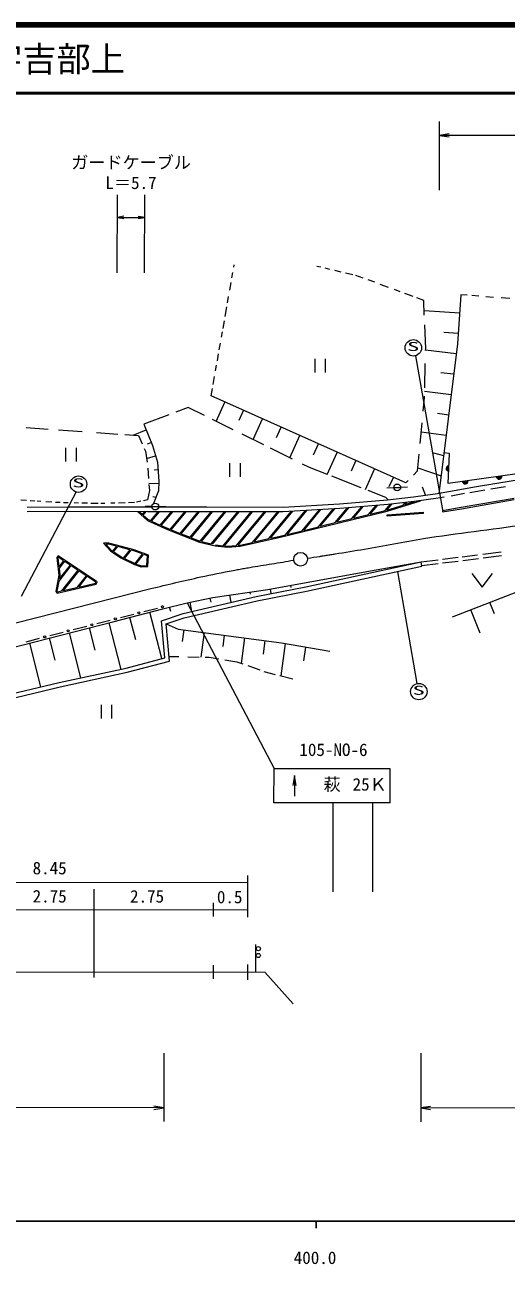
# Model space of a CAD drawing. Units: millimetres, scale not verified. Extents: x 40000 to 680000, y 20000 to 380000.
# Drawn here: x 425374 to 495821, y 198715 to 380000 of the extents above; entities that cross this region are included whole.
import ezdxf
from ezdxf.enums import TextEntityAlignment as Align

# ---------------------------------------------------------------- set-up
doc = ezdxf.new("R2010")
doc.units = ezdxf.units.MM
doc.header["$LTSCALE"] = 1000
for name, color, linetype, lineweight in [('M-BGD', 7, 'Continuous', 13), ('M-TTL', 2, 'Continuous', 140), ('M-TTL-BAND', 7, 'Continuous', 25), ('M-TTL-FRAM', 7, 'Continuous', 13), ('M-TTL-LINE', 7, 'Continuous', 50), ('M-TTL-TXT', 7, 'Continuous', 13)]:
    doc.layers.add(name, color=color, linetype=linetype, lineweight=lineweight)
doc.styles.add('ＭＳ ゴシック', font='')
doc.styles.get('ＭＳ ゴシック').set_extended_font_data('MS Gothic')

# ---------------------------------------------------------------- blocks, each defined once
blk = doc.blocks.new('open_arrow')
at = {"color": 0, "linetype": 'Continuous', "lineweight": -2}
blk.add_lwpolyline([(7.5, 1.25), (0, 0), (7.5, -1.25)], dxfattribs=at)

msp = doc.modelspace()

# ---------------------------------------------------------------- linework, layer by layer
at = {"layer": 'M-BGD'}
for p, q in [((455952, 344530), (456012, 344873)), ((468692, 344526), (468097, 344662)), ((455681, 342986), (455822, 343787)), ((470019, 344220), (469325, 344380)), ((471677, 343839), (470750, 344052)), ((473374, 343449), (472314, 343692)), ((474889, 342954), (473831, 343344)), ((476572, 342334), (475625, 342682)), ((455363, 341172), (455562, 342309)), ((478579, 341594), (477383, 342035)), ((480325, 340951), (479452, 341273)), ((455041, 339341), (455206, 340278)), ((482190, 340264), (480982, 340709)), ((483744, 339692), (482728, 340066)), ((483834, 337525), (483744, 339692)), ((489196, 340503), (488697, 333356)), ((490086, 340434), (489196, 340503)), ((491823, 340298), (490771, 340380)), ((493965, 340130), (492832, 340219)), ((496333, 339945), (495101, 340041)), ((454689, 337336), (454936, 338740)), ((483805, 338231), (489012, 337868)), ((454381, 335581), (454581, 336718)), ((484037, 332643), (483892, 336127)), ((454155, 334294), (454293, 335080)), ((486672, 335024), (488803, 334875)), ((453554, 330870), (453731, 331880)), ((453835, 332472), (454007, 333452)), ((484030, 332369), (484037, 332643)), ((484032, 332459), (488516, 331900)), ((488697, 333356), (485966, 311416)), ((453295, 329398), (453441, 330225)), ((467850, 329127), (467852, 331127)), ((469352, 331126), (469350, 329126)), ((482563, 331598), (486483, 309076)), ((483890, 326903), (483981, 330463)), ((452940, 327375), (453152, 328579)), ((486259, 329158), (488145, 328923)), ((452648, 325710), (452844, 326824)), ((483878, 326431), (487774, 325946)), ((481111, 312980), (452648, 325710)), ((453394, 321986), (454658, 324811)), ((483672, 323493), (483852, 325415)), ((483852, 325415), (483858, 325662)), ((446464, 322958), (442778, 321576)), ((449286, 324016), (447500, 323346)), ((451653, 322846), (449286, 324016)), ((456764, 322173), (457396, 323586)), ((485756, 323174), (487404, 322969)), ((425572, 321102), (428800, 320871)), ((442778, 321576), (444072, 318446)), ((455884, 320756), (452850, 322255)), ((458778, 319327), (460135, 322361)), ((462200, 319631), (462874, 321136)), ((483228, 318739), (483513, 321791)), ((430300, 320764), (433767, 320515)), ((435864, 320365), (438994, 320141)), ((440023, 320067), (442000, 319926)), ((441228, 319981), (443115, 320761)), ((442000, 319926), (442544, 318697)), ((460354, 318548), (457181, 320116)), ((464161, 316667), (465612, 319912)), ((483387, 320446), (487033, 319992)), ((431397, 316106), (431399, 318106)), ((432899, 318105), (432897, 316105)), ((442848, 318013), (443023, 317617)), ((443023, 317617), (443291, 316036)), ((443331, 318687), (443879, 318913)), ((444072, 318446), (444771, 316039)), ((464547, 316476), (461310, 318076)), ((467637, 317090), (468351, 318687)), ((469641, 314223), (471089, 317462)), ((485163, 317371), (486663, 317015)), ((487515, 317302), (486707, 317374)), ((487349, 312913), (487515, 317302)), ((443199, 316580), (444504, 316959)), ((444771, 316039), (444982, 313205)), ((455389, 313878), (455391, 315878)), ((456891, 315876), (456889, 313876)), ((467014, 315258), (466010, 315754)), ((473166, 314758), (473828, 316237)), ((482854, 314741), (483085, 317209)), ((443370, 315136), (443479, 313640)), ((444310, 314909), (444852, 314949)), ((469517, 314272), (467014, 315258)), ((474598, 312272), (470295, 313966)), ((475230, 312023), (476567, 315012)), ((478711, 312459), (479305, 313788)), ((482854, 314741), (482242, 314122)), ((482898, 315217), (486292, 314038)), ((502190, 314971), (487349, 312913)), ((499517, 313721), (491485, 312397)), ((443605, 311903), (443347, 310511)), ((443530, 312932), (444975, 312899)), ((443544, 312744), (443605, 311903)), ((444950, 311834), (444209, 309963)), ((444982, 313205), (444950, 311834)), ((478183, 310860), (475597, 311879)), ((479365, 312282), (478375, 312203)), ((479369, 312324), (480369, 312324)), ((480365, 312351), (481365, 312410)), ((481472, 313344), (481111, 312980)), ((483520, 312417), (483996, 311149)), ((491485, 312397), (485773, 311382)), ((492678, 311935), (491595, 311756)), ((495723, 312437), (493574, 312083)), ((425611, 310399), (424783, 310447)), ((426841, 310327), (426148, 310367)), ((427730, 310275), (427195, 310306)), ((429336, 310182), (428467, 310232)), ((430417, 310119), (429858, 310151)), ((430574, 310114), (430417, 310119)), ((431711, 310084), (431045, 310102)), ((433235, 310044), (432607, 310060)), ((434554, 310008), (433726, 310030)), ((438557, 310033), (437952, 310017)), ((440054, 310073), (439095, 310048)), ((441406, 310110), (440569, 310087)), ((441416, 310112), (441406, 310110)), ((442373, 310310), (441703, 310171)), ((443347, 310511), (442763, 310390)), ((444090, 310982), (444576, 310889)), ((478439, 310483), (471436, 309901)), ((478548, 310495), (478183, 310860)), ((478398, 308867), (483254, 310390)), ((482254, 310920), (478439, 310483)), ((482333, 310275), (478503, 309836)), ((480735, 309757), (481036, 310121)), ((480998, 309840), (482391, 310277)), ((480998, 309840), (481251, 310146)), ((485773, 311382), (482254, 310920)), ((485873, 310739), (482333, 310275)), ((486722, 310890), (485873, 310739)), ((489702, 311420), (487770, 311077)), ((489252, 309422), (496960, 310739)), ((489284, 309225), (496992, 310542)), ((491595, 311756), (490518, 311565)), ((431709, 309444), (425717, 309400)), ((431711, 308794), (425721, 308750)), ((443348, 309434), (431709, 309444)), ((443348, 308784), (431711, 308794)), ((436094, 309967), (435024, 309996)), ((437099, 309994), (436520, 309979)), ((441863, 308788), (443345, 307516)), ((442094, 308788), (442589, 308363)), ((442589, 308363), (442940, 308787)), ((442703, 308265), (443134, 308787)), ((442703, 308265), (443427, 307643)), ((443973, 309541), (442973, 309541)), ((443957, 309434), (443348, 309434)), ((451989, 308777), (443348, 308784)), ((443798, 307471), (444886, 308785)), ((443939, 307406), (445080, 308785)), ((443974, 309539), (444974, 309539)), ((451990, 309427), (444964, 309433)), ((444973, 309550), (445973, 309579)), ((445206, 306820), (446831, 308784)), ((445347, 306755), (447026, 308784)), ((446627, 306184), (448777, 308782)), ((446774, 306127), (448971, 308782)), ((448099, 305610), (450722, 308781)), ((448246, 305553), (450917, 308780)), ((449571, 305036), (452668, 308779)), ((449718, 304978), (452863, 308779)), ((451043, 304462), (454614, 308777)), ((451209, 304427), (454808, 308777)), ((463183, 308768), (451989, 308777)), ((463165, 309418), (451990, 309427)), ((452663, 304067), (456559, 308776)), ((452824, 304027), (456754, 308776)), ((454397, 303810), (458505, 308774)), ((454577, 303792), (458699, 308774)), ((456377, 303850), (460451, 308773)), ((456584, 303865), (460645, 308772)), ((458694, 304296), (462396, 308771)), ((458933, 304351), (462591, 308771)), ((461090, 304840), (464398, 308838)), ((461330, 304895), (464603, 308850)), ((462573, 305023), (478398, 308867)), ((471436, 309901), (463165, 309418)), ((471481, 309252), (463183, 308768)), ((463503, 305403), (466444, 308957)), ((463747, 305462), (466649, 308969)), ((465940, 305995), (468490, 309077)), ((466184, 306054), (468694, 309088)), ((468377, 306587), (470513, 309169)), ((468620, 306646), (470740, 309208)), ((470814, 307179), (472604, 309343)), ((471057, 307238), (472813, 309360)), ((478503, 309836), (471481, 309252)), ((473250, 307771), (474695, 309517)), ((473494, 307830), (474904, 309534)), ((473494, 307830), (475687, 308363)), ((475687, 308363), (476785, 309690)), ((475931, 308422), (476995, 309708)), ((475931, 308422), (478124, 308955)), ((478124, 308955), (478885, 309875)), ((478368, 309015), (479100, 309900)), ((478368, 309015), (480735, 309757)), ((478400, 308306), (483675, 308722)), ((478416, 308107), (478400, 308306)), ((483691, 308522), (478416, 308107)), ((483675, 308722), (483691, 308522)), ((486494, 308976), (489252, 309422)), ((486494, 308976), (486518, 308767)), ((486518, 308767), (489284, 309225)), ((443345, 307516), (446273, 306162)), ((443427, 307643), (443798, 307471)), ((443939, 307406), (445206, 306820)), ((445347, 306755), (446332, 306300)), ((466184, 306054), (468377, 306587)), ((468620, 306646), (470814, 307179)), ((471057, 307238), (473250, 307771)), ((446273, 306162), (450952, 304336)), ((446332, 306300), (446627, 306184)), ((446774, 306127), (448099, 305610)), ((448246, 305553), (449571, 305036)), ((449718, 304978), (451043, 304462)), ((456915, 303739), (462573, 305023)), ((458933, 304351), (461090, 304840)), ((461330, 304895), (462538, 305169)), ((462538, 305169), (463503, 305403)), ((463747, 305462), (465940, 305995)), ((437683, 304203), (436884, 304185)), ((436884, 304185), (437910, 303043)), ((437664, 304053), (437213, 304042)), ((437213, 304042), (438009, 303157)), ((438806, 303740), (437664, 304053)), ((441372, 303192), (437683, 304203)), ((437910, 303043), (439412, 302033)), ((438009, 303157), (438245, 302998)), ((438255, 302991), (438840, 303731)), ((438380, 302907), (438997, 303687)), ((438396, 302897), (439487, 302163)), ((440752, 303207), (439006, 303685)), ((439830, 301993), (440783, 303198)), ((439967, 301925), (440940, 303155)), ((441327, 303049), (440948, 303153)), ((442577, 302601), (441327, 303049)), ((443502, 302430), (441372, 303192)), ((450952, 304336), (453235, 303770)), ((451209, 304427), (452663, 304067)), ((453235, 303770), (455019, 303599)), ((453260, 303919), (454397, 303810)), ((454577, 303792), (455020, 303750)), ((455019, 303599), (456915, 303739)), ((455020, 303750), (456377, 303850)), ((456584, 303865), (456893, 303888)), ((456893, 303888), (458694, 304296)), ((492405, 302576), (495062, 302910)), ((430272, 302317), (430073, 302090)), ((430073, 302090), (430355, 299490)), ((430298, 302119), (430229, 302040)), ((430229, 302040), (430371, 300726)), ((435980, 298505), (430272, 302317)), ((431064, 301607), (430298, 302119)), ((431064, 301607), (430371, 300726)), ((431189, 301524), (430394, 300513)), ((432006, 300978), (430410, 298948)), ((432005, 300979), (431216, 301506)), ((439412, 302033), (441408, 301043)), ((439487, 302163), (439841, 301988)), ((439982, 301918), (441464, 301183)), ((441408, 301043), (442416, 300737)), ((441481, 301177), (442601, 302593)), ((441635, 301131), (442750, 302539)), ((441660, 301123), (442437, 300888)), ((443344, 302327), (442789, 302525)), ((443246, 300903), (443344, 302327)), ((443386, 300756), (443502, 302430)), ((466489, 297780), (483379, 301441)), ((476771, 300283), (483379, 301441)), ((483379, 301441), (485860, 301753)), ((483482, 300798), (483379, 301441)), ((483466, 300898), (485879, 301201)), ((486473, 301830), (488778, 302120)), ((486519, 301281), (488806, 301569)), ((489384, 302196), (491635, 302479)), ((489473, 301653), (491766, 301941)), ((492427, 302024), (495115, 302362)), ((430355, 299490), (429926, 297089)), ((432131, 300894), (430354, 298634)), ((430394, 300513), (430506, 299484)), ((430506, 299484), (430415, 298974)), ((433140, 300221), (430756, 297190)), ((433265, 300137), (430988, 297242)), ((433125, 300231), (432149, 300882)), ((434343, 299417), (432988, 297694)), ((434468, 299334), (433221, 297747)), ((434343, 299417), (433288, 300122)), ((435784, 298455), (434470, 299333)), ((442416, 300737), (443386, 300756)), ((442437, 300888), (443246, 300903)), ((460950, 297411), (471932, 299403)), ((466618, 297143), (483482, 300798)), ((471932, 299403), (476771, 300283)), ((490809, 299725), (492308, 297724)), ((492308, 297724), (493809, 299722)), ((430354, 298634), (430087, 297136)), ((430111, 296890), (435809, 298178)), ((430984, 297241), (433001, 297697)), ((433261, 297756), (435708, 298309)), ((435708, 298309), (435784, 298455)), ((435809, 298178), (435980, 298505)), ((452889, 296216), (460950, 297411)), ((459234, 296400), (466489, 297780)), ((461431, 296818), (461334, 297468)), ((464335, 297687), (464286, 298016)), ((487980, 293381), (498151, 297371)), ((429926, 297089), (430111, 296890)), ((430087, 297136), (430162, 297055)), ((430162, 297055), (430727, 297183)), ((448534, 293869), (459234, 296400)), ((448710, 293243), (459370, 295764)), ((449118, 295455), (452889, 296216)), ((449839, 294178), (449564, 295545)), ((452627, 295530), (452505, 296138)), ((455556, 295530), (455399, 296588)), ((458412, 296723), (458367, 297028)), ((459370, 295764), (466618, 297143)), ((494118, 293832), (493419, 295515)), ((438266, 292665), (445575, 294580)), ((439363, 293306), (441333, 293811)), ((442810, 294190), (444781, 294696)), ((445430, 287310), (443657, 294077)), ((445378, 292843), (448534, 293869)), ((445575, 294580), (449118, 295455)), ((446736, 294164), (446559, 294837)), ((449118, 295451), (461847, 271231)), ((492032, 291035), (490625, 294419)), ((423219, 288837), (438266, 292665)), ((432467, 291537), (434437, 292042)), ((435915, 292421), (437885, 292927)), ((439463, 285714), (437729, 292529)), ((441614, 290037), (440755, 293317)), ((445854, 287423), (445378, 292843)), ((446071, 292385), (448710, 293243)), ((446549, 286936), (446071, 292385)), ((446071, 292385), (447827, 291623)), ((425572, 289767), (427542, 290273)), ((429836, 287048), (429007, 290309)), ((429019, 290652), (430990, 291157)), ((433584, 284484), (431914, 291049)), ((435652, 288524), (434821, 291789)), ((447827, 291623), (462917, 289611)), ((448447, 289806), (448674, 291510)), ((451168, 287515), (451648, 291113)), ((454401, 289063), (454622, 290717)), ((457098, 286591), (457595, 290320)), ((427730, 283161), (426099, 289569)), ((460305, 287940), (460569, 289924)), ((462907, 284756), (463540, 289503)), ((462917, 289611), (470011, 288380)), ((466228, 286969), (466498, 288990)), ((440228, 285919), (445854, 287423)), ((440380, 285287), (446549, 286936)), ((446490, 287610), (447923, 287581)), ((449219, 287554), (450874, 287521)), ((451760, 287503), (452338, 287491)), ((452338, 287491), (453779, 287261)), ((454657, 287121), (456401, 286843)), ((456401, 286843), (457267, 286530)), ((430416, 283800), (440228, 285919)), ((430560, 283166), (440380, 285287)), ((457999, 286265), (459758, 285629)), ((460334, 285421), (462036, 284981)), ((462714, 284806), (464590, 284321)), ((415185, 280177), (430416, 283800)), ((415338, 279545), (430560, 283166)), ((436587, 278555), (436588, 280555)), ((438088, 280554), (438087, 278554))]:
    msp.add_line(p, q, dxfattribs=at)
for centre, radius in [((482229, 332750), 1200), ((479869, 312324), 500), ((444474, 309539), 500), ((442072, 294001), 150), ((445519, 294885), 150), ((435176, 292232), 150), ((438624, 293116), 150), ((428281, 290462), 150), ((431728, 291347), 150)]:
    msp.add_circle(centre, radius, dxfattribs=at)
for centre, radius, start, end in [((487432, 315107), 400, 87.83214, 267.83214), ((487432, 315107), 400, 87.83214, 267.83214), ((487432, 315107), 350, 87.83214, 267.83214), ((487432, 315107), 300, 87.83214, 267.83214), ((487432, 315107), 250, 87.83214, 267.83214), ((487432, 315107), 200, 87.83214, 267.83214), ((487432, 315107), 150, 87.83214, 267.83214), ((487432, 315107), 100, 87.83214, 267.83214), ((487432, 315107), 50, 87.83214, 267.83214), ((494769, 313942), 400, 187.89383, 7.89383), ((494769, 313942), 400, 187.89383, 7.89383), ((494769, 313942), 350, 187.89383, 7.89383), ((494769, 313942), 300, 187.89383, 7.89383), ((494769, 313942), 250, 187.89383, 7.89383), ((494769, 313942), 200, 187.89383, 7.89383), ((494769, 313942), 150, 187.89383, 7.89383), ((494769, 313942), 100, 187.89383, 7.89383), ((494769, 313942), 50, 187.89383, 7.89383), ((489822, 313256), 400, 187.89383, 7.89383), ((489822, 313256), 400, 187.89383, 7.89383), ((489822, 313256), 350, 187.89383, 7.89383), ((489822, 313256), 300, 187.89383, 7.89383), ((489822, 313256), 250, 187.89383, 7.89383), ((489822, 313256), 200, 187.89383, 7.89383), ((489822, 313256), 150, 187.89383, 7.89383), ((489822, 313256), 100, 187.89383, 7.89383), ((489822, 313256), 50, 187.89383, 7.89383)]:
    msp.add_arc(centre, radius, start, end, dxfattribs=at)
at = {"layer": 'M-TTL'}
msp.add_line((680000, 380000), (40000, 380000), dxfattribs=at)
at = {"layer": 'M-TTL-BAND'}
for p, q in [((40000, 205000), (579000, 205000)), ((468000, 205000), (468000, 204000))]:
    msp.add_line(p, q, dxfattribs=at)
at = {"layer": 'M-TTL-FRAM'}
for p, q in [((486034, 355831), (486042, 365831)), ((564147, 363767), (486041, 363831)), ((438915, 343735), (438924, 355108)), ((442914, 343731), (442923, 355105)), ((438921, 351823), (442920, 351820)), ((432877, 311665), (424846, 296398)), ((482768, 283671), (479984, 300040)), ((461840, 266195), (461844, 271195)), ((478844, 271181), (461844, 271195)), ((464843, 270192), (464841, 267192)), ((478840, 266181), (478844, 271181)), ((478840, 266181), (461840, 266195)), ((470454, 266181), (470443, 253181)), ((476247, 266181), (476236, 253181)), ((403202, 254592), (458027, 254547)), ((458023, 249459), (458028, 255547)), ((435515, 240639), (435526, 253565)), ((403199, 250592), (458024, 250547)), ((452943, 251551), (452941, 249551)), ((459181, 241433), (459184, 245490)), ((400786, 241480), (460516, 241431)), ((452935, 242438), (452934, 240438)), ((458015, 240322), (458017, 242531)), ((460516, 241431), (464649, 236805)), ((445725, 229594), (445717, 219594)), ((483320, 229564), (483312, 219564)), ((445718, 221594), (347495, 221674)), ((519549, 221534), (483314, 221564))]:
    msp.add_line(p, q, dxfattribs=at)
for centre, radius in [((433242, 312808), 1200), ((483033, 282465), 1200), ((459561, 244869), 300), ((459555, 243868), 300)]:
    msp.add_circle(centre, radius, dxfattribs=at)
at = {"layer": 'M-TTL-LINE'}
msp.add_line((40000, 370000), (680000, 370000), dxfattribs=at)
at = {"layer": 'M-TTL-LINE', "color": 2, "lineweight": 13}
msp.add_line((369495, 278704), (443825, 297531), dxfattribs=at)
for points, knots in [([(466725, 301975), (467330, 302065), (467936, 302154), (468541, 302248), (468601, 302258), (468661, 302267), (468721, 302276), (468781, 302286), (468841, 302295), (468901, 302305), (469112, 302338), (469323, 302371), (469534, 302404), (469745, 302438), (469956, 302471), (470167, 302505), (470377, 302538), (470588, 302572), (470799, 302606), (472222, 302835), (473645, 303071), (475065, 303318), (477949, 303821), (480824, 304375), (483713, 304842), (488649, 305642), (493625, 306192), (498576, 306902), (504020, 307682), (509435, 308655), (514881, 309411), (518071, 309853), (521270, 310221), (524470, 310589)], [0, 0, 0, 0, 1, 1, 1, 2, 2, 2, 3, 3, 3, 4, 4, 4, 5, 5, 5, 6, 6, 6, 7, 7, 7, 8, 8, 8, 9, 9, 9, 10, 10, 10, 11, 11, 11, 11]), ([(443825, 297531), (446252, 298117), (448678, 298704), (451118, 299235), (452703, 299580), (454294, 299901), (455889, 300199), (456155, 300249), (456421, 300298), (456687, 300346), (456953, 300395), (457219, 300443), (457485, 300490), (457751, 300537), (458018, 300584), (458284, 300630), (458822, 300723), (459360, 300813), (459899, 300901), (460437, 300990), (460976, 301075), (461515, 301162), (462587, 301334), (463659, 301510), (464730, 301686)], [0, 0, 0, 0, 1, 1, 1, 2, 2, 2, 3, 3, 3, 4, 4, 4, 5, 5, 5, 6, 6, 6, 7, 7, 7, 8, 8, 8, 8])]:
    msp.add_open_spline(points, degree=3, knots=knots, dxfattribs=at)
at = {"layer": 'M-TTL-TXT', "color": 3}
msp.add_circle((465729, 301823), 1000, dxfattribs=at)

# ---------------------------------------------------------------- block references
at = {"layer": 'M-TTL-FRAM'}
for p, xscale, yscale in [((486041, 363831), 193, 193), ((438921, 351823), 129, 129), ((483314, 221564), 193, 193)]:
    msp.add_blockref('open_arrow', p, dxfattribs=dict(at, xscale=xscale, yscale=yscale))
for p, xscale, yscale, rotation in [((442920, 351820), 129, 129, 180), ((464843, 270192), 193, 193, 270), ((445718, 221594), 193, 193, 180)]:
    msp.add_blockref('open_arrow', p, dxfattribs=dict(at, xscale=xscale, yscale=yscale, rotation=rotation))

# ---------------------------------------------------------------- texts
at = {"layer": 'M-BGD', "style": 'ＭＳ ゴシック', "width": 2}
msp.add_text('S', height=1320, rotation=359.953, dxfattribs=at).set_placement((481310, 331888), align=Align.BOTTOM_LEFT)
at = {"layer": 'M-TTL-BAND', "style": 'ＭＳ ゴシック'}
msp.add_text('400.0', height=1833, dxfattribs=at).set_placement((467844, 198195), align=Align.BOTTOM_CENTER)
at = {"layer": 'M-TTL-FRAM', "style": 'ＭＳ ゴシック'}
for s, p in [('ガードケーブル', (432176, 358404)), ('L＝5.7', (437174, 355431)), ('105-NO-6', (465551, 272501)), ('萩', (469091, 267439)), ('25Ｋ', (473341, 267435)), ('8.45', (426517, 255193)), ('2.75', (426524, 251073)), ('2.75', (440774, 251061)), ('0.5', (453485, 250957))]:
    msp.add_text(s, height=1833, rotation=359.953, dxfattribs=at).set_placement(p, align=Align.BOTTOM_LEFT)
at = {"layer": 'M-TTL-FRAM', "style": 'ＭＳ ゴシック', "width": 2}
for p in [(432323, 311946), (482113, 281603)]:
    msp.add_text('S', height=1320, rotation=359.953, dxfattribs=at).set_placement(p, align=Align.BOTTOM_LEFT)
at = {"layer": 'M-TTL-TXT', "style": 'ＭＳ ゴシック'}
msp.add_text('萩市大字吉部上', height=3666, dxfattribs=at).set_placement((405024, 375000), align=Align.MIDDLE_LEFT)

doc.saveas('drawing.dxf')
